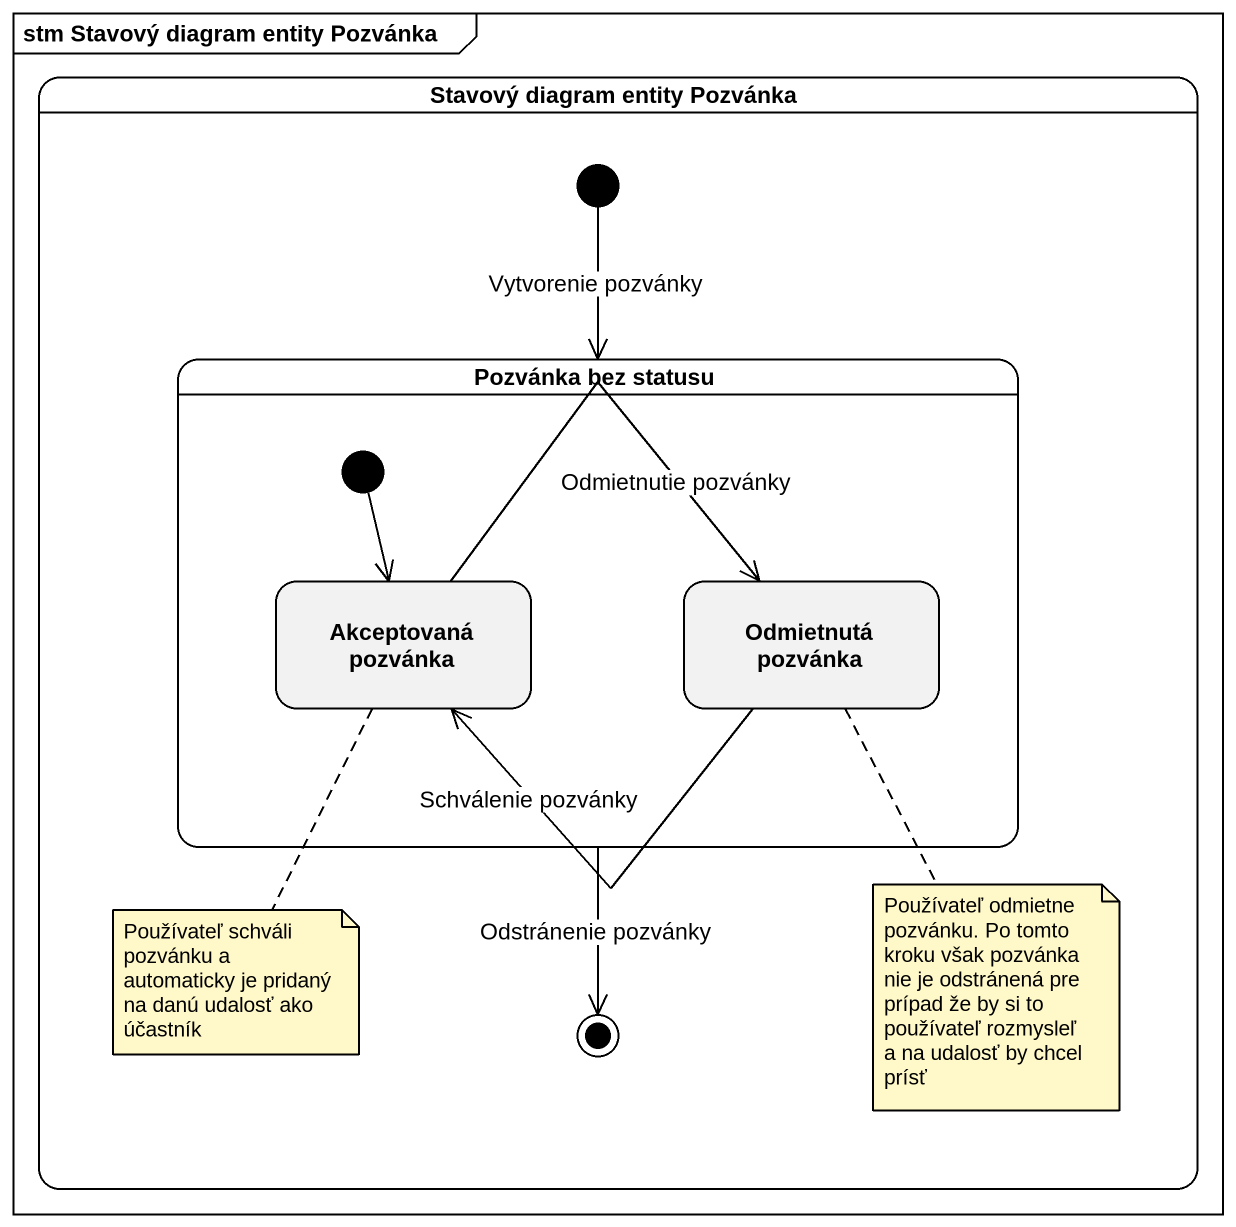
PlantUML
@startuml
mainframe stm Stavový diagram entity Pozvánka
hide empty description
state "Stavový diagram entity Pozvánka" as Stavový_diagram_entity {
  state "Pozvánka bez statusu" as Pozvánka_bez_statusu {
    state "Akceptovaná pozvánka" as Akceptovaná_pozvánka
    state "Odmietnutá pozvánka" as Odmietnutá_pozvánka
    [*] --> Akceptovaná_pozvánka
  }
  [*] --> Pozvánka_bez_statusu : Vytvorenie pozvánky
  Pozvánka_bez_statusu --> [*] : Odstránenie pozvánky
}
Akceptovaná_pozvánka -right-> Odmietnutá_pozvánka : Odmietnutie pozvánky
Odmietnutá_pozvánka -left-> Akceptovaná_pozvánka : Schválenie pozvánky
note bottom of Akceptovaná_pozvánka : Používateľ schváli pozvánku a automaticky je pridaný na danú udalosť ako účastník
note bottom of Odmietnutá_pozvánka : Používateľ odmietne pozvánku. Po tomto kroku však pozvánka nie je odstránená pre prípad že by si to používateľ rozmysleľ a na udalosť by chcel prísť
@enduml
